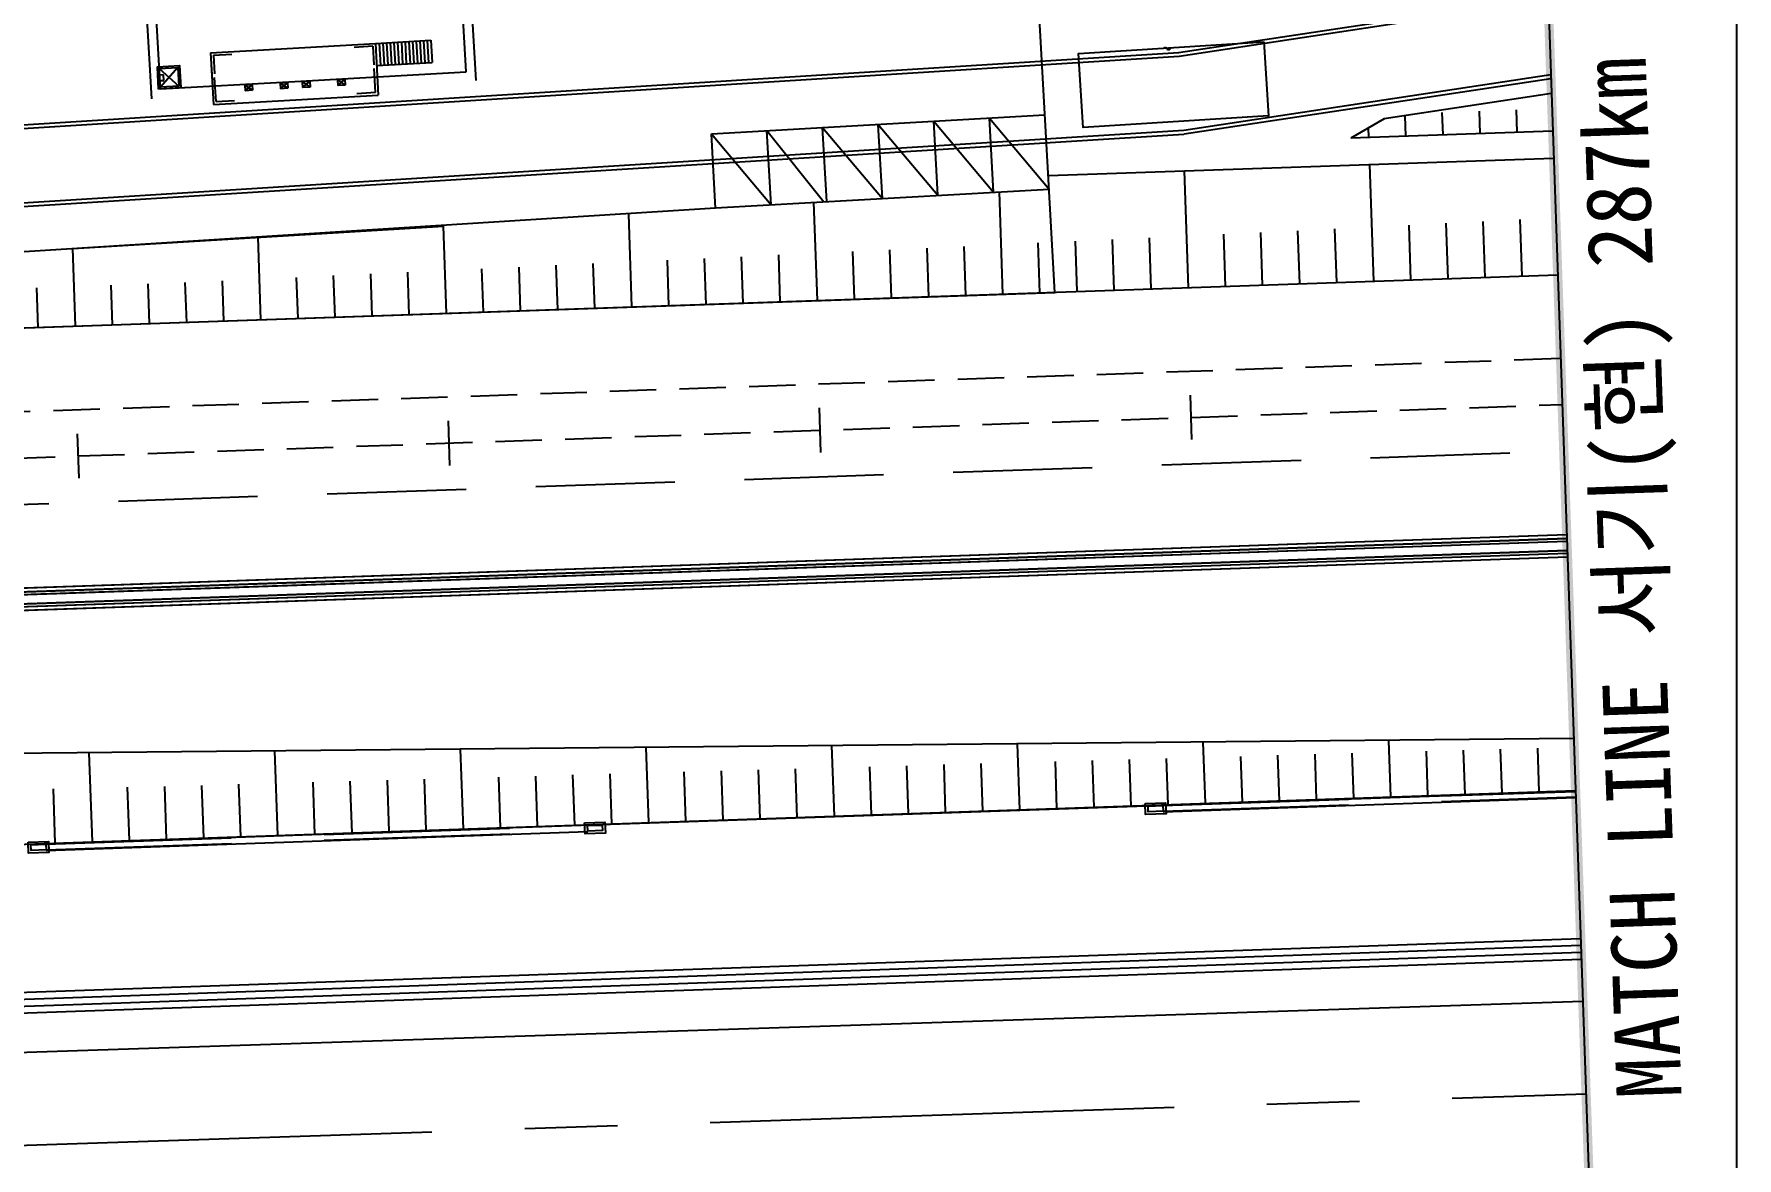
# Model space of a CAD drawing. Header units: millimetres. Extents: x 10470 to 11266, y 1103 to 1807.
# Drawn here: x 11174.1 to 11265.9, y 1452 to 1512.5 of the extents above; entities that cross this region are included whole.
import ezdxf
from ezdxf.enums import TextEntityAlignment as Align
from ezdxf.xclip import XClip

# ---------------------------------------------------------------- set-up
doc = ezdxf.new("R2010")
doc.units = ezdxf.units.MM
doc.header["$LTSCALE"] = 10
doc.header["$MEASUREMENT"] = 0
doc.header["$XCLIPFRAME"] = 2
for name, pattern in [('A-CENTR01', [2, 1.25, -0.25, 0.25, -0.25]), ('CENTER', [2, 1.25, -0.25, 0.25, -0.25]), ('CENTERX2', [4, 2.5, -0.5, 0.5, -0.5]), ('DASHEDX2', [1.5, 1, -0.5]), ('HIDDEN', [0.375, 0.25, -0.125])]:
    doc.linetypes.add(name, pattern=pattern)
doc.layers.add('TN-MACL', color=6, linetype='A-CENTR01')
doc.layers.add('TZ-BASE', color=253, linetype='Continuous')
doc.layers.add('TX-PAPR', color=2, linetype='Continuous', plot=False)
doc.styles.get("Standard").update_dxf_attribs({"font": 'GulimChe.ttf'})

# ---------------------------------------------------------------- blocks, each defined once
blk = doc.blocks.new('JD-FGFJ5DTHFDFHDFHDFHDFH')
at = {"layer": 'TZ-BASE'}
for p, q in [((656.475, 17.94), (655.558, 34.214)), ((657.002, 17.469), (656.023, 34.841)), ((639.53, 16.484), (638.551, 33.856)), ((640.001, 17.011), (639.084, 33.286)), ((642.695, 18.966), (651.581, 19.467)), ((651.581, 19.467), (654.576, 19.636)), ((651.581, 19.467), (651.739, 16.671)), ((651.781, 19.478), (651.848, 18.28)), ((651.981, 19.489), (652.048, 18.291)), ((652.18, 19.501), (652.248, 18.303)), ((652.38, 19.512), (652.447, 18.314)), ((652.58, 19.523), (652.647, 18.325)), ((652.779, 19.534), (652.847, 18.336)), ((652.979, 19.546), (653.047, 18.348)), ((653.179, 19.557), (653.246, 18.359)), ((653.378, 19.568), (653.446, 18.37)), ((653.578, 19.58), (653.646, 18.381)), ((653.778, 19.591), (653.845, 18.393)), ((653.977, 19.602), (654.045, 18.404)), ((654.177, 19.613), (654.245, 18.415)), ((654.377, 19.625), (654.444, 18.426)), ((654.576, 19.636), (654.644, 18.438)), ((642.695, 18.966), (642.763, 17.768)), ((642.695, 18.966), (642.853, 16.171)), ((651.649, 18.269), (654.644, 18.438)), ((640.158, 17.771), (639.959, 17.76)), ((639.976, 17.461), (640.175, 17.472)), ((640.175, 17.472), (640.158, 17.771)), ((647.24, 17.419), (656.475, 17.94)), ((649.938, 17.521), (649.539, 17.499)), ((649.539, 17.499), (649.556, 17.199)), ((649.539, 17.499), (649.955, 17.222)), ((649.556, 17.199), (649.938, 17.521)), ((649.938, 17.521), (649.955, 17.222)), ((640.001, 17.011), (647.24, 17.419)), ((640.9, 17.062), (641.299, 17.085)), ((642.853, 16.171), (651.739, 16.671)), ((644.946, 17.24), (644.547, 17.217)), ((644.547, 17.217), (644.963, 16.94)), ((644.547, 17.217), (644.563, 16.918)), ((644.563, 16.918), (644.946, 17.24)), ((644.963, 16.94), (644.563, 16.918)), ((644.946, 17.24), (644.963, 16.94)), ((646.843, 17.347), (646.444, 17.324)), ((646.444, 17.324), (646.86, 17.047)), ((646.444, 17.324), (646.46, 17.025)), ((646.46, 17.025), (646.843, 17.347)), ((646.86, 17.047), (646.46, 17.025)), ((646.843, 17.347), (646.86, 17.047)), ((648.041, 17.414), (647.642, 17.392)), ((647.642, 17.392), (647.659, 17.092)), ((647.642, 17.392), (648.058, 17.115)), ((647.659, 17.092), (648.041, 17.414)), ((648.058, 17.115), (647.659, 17.092)), ((648.041, 17.414), (648.058, 17.115)), ((649.955, 17.222), (649.556, 17.199)), ((715.175, 16.794), (705.929, 15.391)), ((709.104, 14.536), (709.062, 15.741)), ((711.103, 14.605), (711.061, 15.81)), ((713.102, 14.674), (713.06, 15.88)), ((672.679, 14.765), (675.741, 10.931)), ((675.675, 14.933), (678.895, 11.109)), ((678.67, 15.102), (681.89, 11.277)), ((681.665, 15.271), (684.885, 11.446)), ((684.66, 15.44), (687.881, 11.615)), ((705.929, 15.391), (704.13, 14.364)), ((715.012, 14.74), (704.13, 14.364)), ((705.105, 14.397), (705.087, 14.91)), ((707.105, 14.467), (707.066, 15.563)), ((669.684, 14.596), (672.904, 10.771)), ((687.84, 12.339), (715.062, 13.281)), ((705.376, 6.642), (705.158, 12.938)), ((695.382, 6.296), (695.164, 12.592)), ((685.388, 5.95), (685.197, 11.464)), ((665.4, 5.258), (665.227, 10.255)), ((675.394, 5.604), (675.211, 10.901)), ((635.273, 8.418), (655.243, 9.609)), ((655.406, 4.912), (655.243, 9.609)), ((697.381, 6.365), (697.284, 9.176)), ((699.38, 6.434), (699.282, 9.269)), ((701.379, 6.504), (701.279, 9.366)), ((703.377, 6.573), (703.277, 9.467)), ((707.375, 6.711), (707.273, 9.669)), ((709.374, 6.78), (709.27, 9.77)), ((711.373, 6.85), (711.268, 9.872)), ((713.371, 6.919), (713.266, 9.973)), ((635.418, 4.22), (635.273, 8.418)), ((645.412, 4.566), (645.258, 9.013)), ((679.392, 5.742), (679.302, 8.34)), ((681.39, 5.812), (681.3, 8.433)), ((683.389, 5.881), (683.298, 8.526)), ((687.387, 6.019), (687.294, 8.711)), ((689.386, 6.088), (689.292, 8.804)), ((691.385, 6.158), (691.29, 8.897)), ((693.383, 6.227), (693.288, 8.99)), ((659.404, 5.05), (659.322, 7.411)), ((661.402, 5.12), (661.32, 7.504)), ((663.401, 5.189), (663.318, 7.597)), ((667.399, 5.327), (667.314, 7.782)), ((669.398, 5.396), (669.312, 7.875)), ((671.396, 5.466), (671.31, 7.968)), ((673.395, 5.535), (673.308, 8.061)), ((677.393, 5.673), (677.304, 8.247)), ((575.46, 2.144), (715.28, 6.985)), ((637.417, 4.289), (637.342, 6.431)), ((639.415, 4.359), (639.341, 6.5)), ((641.414, 4.428), (641.34, 6.574)), ((643.413, 4.497), (643.338, 6.667)), ((647.411, 4.635), (647.334, 6.853)), ((649.409, 4.705), (649.332, 6.946)), ((651.408, 4.774), (651.33, 7.039)), ((653.407, 4.843), (653.328, 7.132)), ((657.405, 4.981), (657.324, 7.318)), ((633.419, 4.151), (633.345, 6.293)), ((695.576, -1.892), (695.493, 0.507)), ((655.6, -3.279), (655.517, -0.88)), ((675.588, -2.585), (675.505, -0.187)), ((635.612, -3.972), (635.529, -1.574)), ((686.162, -18.296), (686.285, -21.845)), ((696.164, -18.201), (696.279, -21.499)), ((706.167, -18.106), (706.272, -21.153)), ((636.149, -18.77), (636.316, -23.576)), ((646.152, -18.675), (646.31, -23.23)), ((656.154, -18.58), (656.303, -22.884)), ((666.157, -18.485), (666.297, -22.538)), ((676.159, -18.39), (676.291, -22.192)), ((688.196, -19.245), (688.284, -21.776)), ((690.195, -19.189), (690.282, -21.707)), ((692.194, -19.134), (692.281, -21.638)), ((694.194, -19.078), (694.28, -21.569)), ((698.192, -18.966), (698.277, -21.43)), ((700.191, -18.91), (700.276, -21.361)), ((702.191, -18.854), (702.275, -21.292)), ((704.19, -18.799), (704.274, -21.222)), ((708.188, -18.687), (708.271, -21.084)), ((710.187, -18.631), (710.27, -21.015)), ((712.187, -18.575), (712.269, -20.946)), ((714.186, -18.519), (714.267, -20.876)), ((658.208, -20.083), (658.302, -22.815)), ((660.207, -20.027), (660.301, -22.745)), ((662.206, -19.971), (662.3, -22.676)), ((664.205, -19.915), (664.298, -22.607)), ((668.204, -19.803), (668.296, -22.468)), ((670.203, -19.748), (670.295, -22.399)), ((672.202, -19.692), (672.294, -22.33)), ((674.201, -19.636), (674.292, -22.261)), ((678.2, -19.524), (678.29, -22.122)), ((680.199, -19.469), (680.289, -22.053)), ((682.198, -19.413), (682.287, -21.984)), ((684.198, -19.357), (684.286, -21.915)), ((276.161, -35.931), (716.244, -20.842)), ((374.778, -32.634), (716.243, -20.808)), ((634.216, -20.723), (634.317, -23.645)), ((638.215, -20.631), (638.315, -23.507)), ((640.215, -20.585), (640.313, -23.438)), ((642.214, -20.529), (642.312, -23.368)), ((644.213, -20.473), (644.311, -23.299)), ((648.212, -20.362), (648.308, -23.161)), ((650.211, -20.306), (650.307, -23.092)), ((652.21, -20.25), (652.306, -23.022)), ((654.209, -20.194), (654.305, -22.953)), ((694.011, -21.593), (716.243, -20.823)), ((694.023, -21.952), (716.256, -21.183)), ((633.824, -23.677), (663.007, -22.666)), ((633.836, -24.037), (663.02, -23.026)), ((269.674, -46.873), (716.635, -32.156))]:
    blk.add_line(p, q, dxfattribs=at)
at = {"layer": 'TZ-BASE', "linetype": 'Continuous'}
for p, q in [((714.779, 21.975), (694.85, 18.953)), ((714.809, 21.777), (694.88, 18.755)), ((694.868, 18.955), (575.045, 11.472)), ((694.88, 18.755), (575.052, 11.272)), ((715.03, 17.783), (695.129, 14.763)), ((715.06, 17.585), (695.159, 14.565)), ((695.129, 14.763), (575.19, 7.273)), ((695.142, 14.563), (575.197, 7.073)), ((603.309, -33.068), (716.531, -29.148)), ((716.545, -29.547), (603.323, -33.468))]:
    blk.add_line(p, q, dxfattribs=at)
at = {"layer": 'TZ-BASE', "linetype": 'CENTER', "ltscale": 2}
for p, q in [((651.44, 19.309), (650.441, 19.252)), ((651.44, 19.309), (651.496, 18.31)), ((642.853, 18.825), (643.852, 18.881)), ((642.853, 18.825), (642.91, 17.826)), ((642.994, 16.329), (642.921, 17.627)), ((651.581, 16.813), (651.507, 18.111)), ((651.581, 16.813), (650.582, 16.756)), ((642.994, 16.329), (643.993, 16.385))]:
    blk.add_line(p, q, dxfattribs=at)
at = {"layer": 'TZ-BASE', "ltscale": 10}
for p, q in [((639.939, 18.11), (640.994, 17.167)), ((640.937, 18.166), (639.995, 17.111))]:
    blk.add_line(p, q, dxfattribs=at)
at = {"layer": 'TZ-BASE', "linetype": 'DASHEDX2'}
for p, q in [((694.012, -21.623), (716.244, -20.853)), ((694.022, -21.922), (716.255, -21.153)), ((633.825, -23.707), (663.008, -22.696)), ((633.835, -24.007), (663.019, -22.996))]:
    blk.add_line(p, q, dxfattribs=at)
at = {"layer": 'TZ-BASE', "linetype": 'CENTERX2'}
blk.add_line((269.838, -51.87), (716.808, -37.153), dxfattribs=at)
at = {"layer": 'TZ-BASE'}
for points in [[(611.592, 32.352), (613.221, 3.46), (688.195, 6.045), (686.475, 36.558)], [(669.684, 14.596), (687.656, 15.609)], [(672.904, 10.771), (672.679, 14.765)], [(675.9, 10.94), (675.675, 14.933)], [(678.895, 11.109), (678.67, 15.102)], [(681.89, 11.277), (681.665, 15.271)], [(684.885, 11.446), (684.66, 15.44)], [(669.91, 10.588), (669.684, 14.596)], [(669.909, 10.602), (687.881, 11.615)], [(613.021, 7.007), (669.909, 10.602)], [(572.133, -12.183), (715.772, -7.21)], [(572.426, -11.973), (715.765, -7.01)], [(572.139, -12.333), (715.777, -7.36)], [(572.156, -12.833), (715.794, -7.86)], [(572.161, -12.983), (715.8, -8.01)], [(572.468, -13.172), (715.806, -8.21)], [(716.146, -18.011), (596.113, -19.15), (516.13, -20.213), (456.135, -22.308)]]:
    blk.add_lwpolyline(points, dxfattribs=at)
for points in [[(699.447, 19.547), (699.697, 15.555), (689.71, 14.931), (689.467, 18.924)], [(639.901, 17.006), (639.834, 18.204), (641.032, 18.271), (641.099, 17.073)]]:
    blk.add_lwpolyline(points, close=True, dxfattribs=at)
at = {"layer": 'TZ-BASE', "ltscale": 0.7}
blk.add_lwpolyline([(639.995, 17.111), (639.939, 18.11), (640.937, 18.166), (640.994, 17.167)], close=True, dxfattribs=at)
at = {"layer": 'TZ-BASE', "linetype": 'HIDDEN'}
blk.add_lwpolyline([(275.727, -12.552), (281.206, -12.413), (301.197, -11.816), (321.186, -11.158), (339.433, -10.53), (375.64, -9.277), (715.436, 2.49)], dxfattribs=at)
at = {"layer": 'TZ-BASE', "linetype": 'HIDDEN', "flags": 128}
blk.add_lwpolyline([(275.78, -15.05), (279.129, -14.968), (299.121, -14.381), (319.11, -13.729), (339.098, -13.043), (340.067, -13.01), (375.727, -11.775), (402.915, -10.833), (502.855, -7.371), (601.596, -3.952), (701.536, -0.484), (715.522, 0)], dxfattribs=at)
at = {"layer": 'TZ-BASE', "linetype": 'HIDDEN', "ltscale": 3}
blk.add_lwpolyline([(604.008, -6.372), (715.609, -2.507)], dxfattribs=at)
at = {"layer": 'TZ-BASE', "elevation": -0.001}
for points in [[(572.178, -11.987), (715.765, -7.015)], [(572.185, -12.187), (715.772, -7.215)], [(605.249, -10.842), (715.765, -7.015)], [(605.256, -11.042), (715.772, -7.215)], [(572.19, -12.337), (715.777, -7.365)], [(572.208, -12.837), (715.795, -7.865)], [(572.213, -12.986), (715.8, -8.015)], [(572.22, -13.186), (715.807, -8.215)], [(605.261, -11.192), (715.777, -7.365)], [(605.278, -11.692), (715.795, -7.865)], [(605.284, -11.841), (715.8, -8.015)], [(605.29, -12.041), (715.807, -8.215)]]:
    blk.add_lwpolyline(points, dxfattribs=at)
at = {"layer": 'TZ-BASE', "linetype": 'Continuous'}
for points in [[(693.055, -21.506), (694.154, -21.468), (694.18, -22.067), (693.08, -22.105), (693.055, -21.506)], [(693.211, -21.65), (694.011, -21.623), (694.023, -21.922), (693.224, -21.95), (693.211, -21.65)], [(662.851, -22.552), (663.95, -22.514), (663.975, -23.113), (662.876, -23.151), (662.851, -22.552)], [(663.007, -22.696), (663.807, -22.669), (663.819, -22.968), (663.02, -22.996), (663.007, -22.696)], [(632.868, -23.59), (633.967, -23.552), (633.993, -24.151), (632.893, -24.189), (632.868, -23.59)], [(633.024, -23.735), (633.824, -23.707), (633.836, -24.007), (633.037, -24.034), (633.024, -23.735)], [(716.519, -28.798), (603.647, -32.707)], [(603.685, -33.806), (716.557, -29.897)]]:
    blk.add_lwpolyline(points, dxfattribs=at)
at = {"layer": 'TZ-BASE'}
for centre, start, end in [((694.139, 19.106), 25.68133, 139.26375), ((694.141, 19.11), 25.68133, 139.26375), ((694.32, 19.249), 230.82499, 344.40741), ((694.322, 19.252), 230.82499, 344.40741)]:
    blk.add_arc(centre, 0.118, start, end, dxfattribs=at)

msp = doc.modelspace()

# ---------------------------------------------------------------- linework, layer by layer
at = {"layer": 'TN-MACL', "const_width": 0.5}
msp.add_lwpolyline([(11259.069, 1417.609), (11253.879, 1567.526)], dxfattribs=at)
at = {"layer": 'TX-PAPR'}
msp.add_lwpolyline([(10469.889, 1103.051), (11265.889, 1103.051), (11265.889, 1619.051), (10469.889, 1619.051)], close=True, dxfattribs=at)
at = {"layer": 'TX-PAPR', "flags": 128}
msp.add_lwpolyline([(11259.069, 1417.609, -0.004683), (11118.452, 1412.74, 0.004124), (10803.217, 1402.176, -0.050728), (10528.816, 1418.556), (10553.087, 1566.58, 0.05068), (10796.957, 1552.046, -0.004124), (11114.665, 1562.692, 0.00473), (11253.879, 1567.526), (11259.069, 1417.609)], format="xyb", dxfattribs=at)

# ---------------------------------------------------------------- block references
at = {"layer": 'TZ-BASE'}
ref = msp.add_blockref('JD-FGFJ5DTHFDFHDFHDFHDFH', (10540.952, 1492.568), dxfattribs=at)
XClip(ref).set_block_clipping_path([(718.1172560329, -74.9584290319), (577.4998395002, -79.8277429005), (262.2652929114, -90.3914462406), (-12.135603591, -74.0117691057), (12.135603591, 74.0117691059), (256.0050830326, 59.4778627331), (573.7128468014, 70.1244451005), (712.9272455615, 74.9584853945)])

# ---------------------------------------------------------------- texts
at = {"layer": 'TN-MACL', "ltscale": 3}
msp.add_text('MATCH LINE 서기(현) 287km 240.000', height=3.5, rotation=91.98274, dxfattribs=at).set_placement((11259.877, 1492.24), align=Align.MIDDLE_CENTER)

doc.saveas('drawing.dxf')
